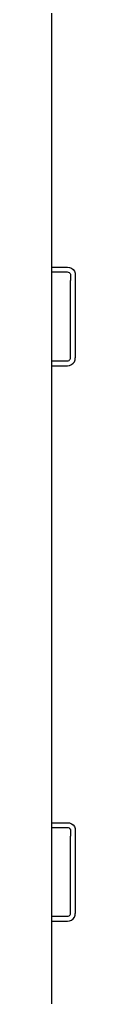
# Model space of a CAD drawing. Header units: metres. Extents: x 217 to 1422, y -179 to 129.
# Drawn here: x 478.358 to 478.385, y 61.755 to 62.871 of the extents above; entities that cross this region are included whole.
import ezdxf

# ---------------------------------------------------------------- set-up
doc = ezdxf.new("R2010")
doc.units = ezdxf.units.M
doc.header["$LTSCALE"] = 0.5
doc.header["$MEASUREMENT"] = 0
doc.layers.add('+1', color=255, linetype='Continuous')

# ---------------------------------------------------------------- blocks, each defined once
blk = doc.blocks.new('Chemistry Lab table pl')
at = {"layer": '+1', "transparency": 33554687}
for p, q in [((5.1519, 4.7939), (5.1528, 4.796)), ((5.1528, 4.796), (5.1542, 4.7979)), ((5.1542, 4.7979), (5.1561, 4.7994)), ((5.1561, 4.7994), (5.1582, 4.8003)), ((5.1582, 4.8003), (5.1604, 4.8005)), ((5.1604, 4.8005), (5.2551, 4.8005)), ((5.2572, 4.8003), (5.2551, 4.8005)), ((5.2594, 4.7994), (5.2572, 4.8003)), ((5.2612, 4.7979), (5.2594, 4.7994)), ((5.2627, 4.796), (5.2612, 4.7979)), ((5.2636, 4.7939), (5.2627, 4.796)), ((5.7854, 4.7939), (5.7863, 4.796)), ((5.7863, 4.796), (5.7877, 4.7979)), ((5.7877, 4.7979), (5.7896, 4.7994)), ((5.7896, 4.7994), (5.7917, 4.8003)), ((5.7917, 4.8003), (5.7939, 4.8005)), ((5.7939, 4.8005), (5.8886, 4.8005)), ((5.8907, 4.8003), (5.8886, 4.8005)), ((5.8929, 4.7994), (5.8907, 4.8003)), ((5.8947, 4.7979), (5.8929, 4.7994)), ((5.8962, 4.796), (5.8947, 4.7979)), ((5.8971, 4.7939), (5.8962, 4.796)), ((5.1516, 4.7917), (5.1519, 4.7939)), ((5.1516, 4.7734), (5.1516, 4.7917)), ((5.157, 4.7913), (5.1572, 4.7924)), ((5.157, 4.7734), (5.157, 4.7913)), ((5.1572, 4.7924), (5.1575, 4.7933)), ((5.1575, 4.7933), (5.1581, 4.794)), ((5.1581, 4.794), (5.1588, 4.7946)), ((5.1588, 4.7946), (5.1597, 4.7949)), ((5.1597, 4.7949), (5.1607, 4.7951)), ((5.1607, 4.7951), (5.1668, 4.7951)), ((5.2486, 4.795), (5.1668, 4.795)), ((5.2547, 4.7951), (5.2486, 4.7951)), ((5.2558, 4.7949), (5.2547, 4.7951)), ((5.2566, 4.7946), (5.2558, 4.7949)), ((5.2574, 4.794), (5.2566, 4.7946)), ((5.2579, 4.7933), (5.2574, 4.794)), ((5.2583, 4.7924), (5.2579, 4.7933)), ((5.2584, 4.7913), (5.2583, 4.7924)), ((5.2584, 4.7734), (5.2584, 4.7913)), ((5.2639, 4.7917), (5.2636, 4.7939)), ((5.2639, 4.7734), (5.2639, 4.7917)), ((5.7851, 4.7917), (5.7854, 4.7939)), ((5.7851, 4.7734), (5.7851, 4.7917)), ((5.7905, 4.7913), (5.7907, 4.7924)), ((5.7905, 4.7734), (5.7905, 4.7913)), ((5.7907, 4.7924), (5.791, 4.7933)), ((5.791, 4.7933), (5.7916, 4.794)), ((5.7916, 4.794), (5.7923, 4.7946)), ((5.7923, 4.7946), (5.7932, 4.7949)), ((5.7932, 4.7949), (5.7942, 4.7951)), ((5.7942, 4.7951), (5.8003, 4.7951)), ((5.8821, 4.795), (5.8003, 4.795)), ((5.8882, 4.7951), (5.8821, 4.7951)), ((5.8893, 4.7949), (5.8882, 4.7951)), ((5.8901, 4.7946), (5.8893, 4.7949)), ((5.8909, 4.794), (5.8901, 4.7946)), ((5.8914, 4.7933), (5.8909, 4.794)), ((5.8918, 4.7924), (5.8914, 4.7933)), ((5.8919, 4.7913), (5.8918, 4.7924)), ((5.8919, 4.7734), (5.8919, 4.7913)), ((5.8974, 4.7917), (5.8971, 4.7939)), ((5.8974, 4.7734), (5.8974, 4.7917)), ((4.8403, 4.7734), (5.1516, 4.7734)), ((5.1516, 4.7734), (5.157, 4.7734)), ((5.157, 4.7734), (5.2584, 4.7734)), ((5.2584, 4.7734), (5.2639, 4.7734)), ((5.2639, 4.7734), (5.7851, 4.7734)), ((5.7851, 4.7734), (5.7905, 4.7734)), ((5.7905, 4.7734), (5.8919, 4.7734)), ((5.8919, 4.7734), (5.8974, 4.7734)), ((5.8974, 4.7734), (6.4186, 4.7734))]:
    blk.add_line(p, q, dxfattribs=at)

msp = doc.modelspace()

# ---------------------------------------------------------------- block references
at = {"layer": '+1', "transparency": 33554687, "rotation": 269.9999999999999}
msp.add_blockref('Chemistry Lab table pl', (473.5846, 67.7399), dxfattribs=at)

doc.saveas('drawing.dxf')
